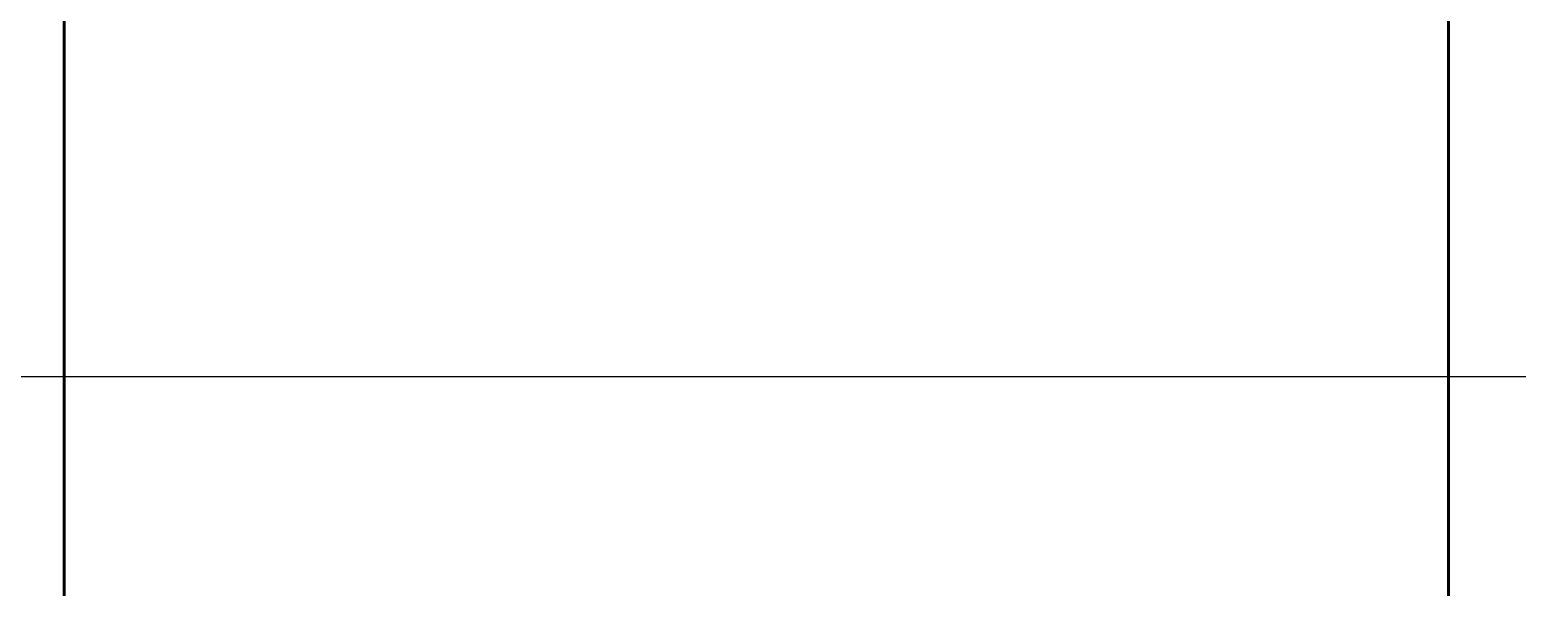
# Paper-space layout 'A4 Ф3' of a CAD drawing. Header units: millimetres. Extents: x 1 to 211, y 1 to 298.
# Drawn here: x 60.63 to 76.75, y 18.72 to 24.76 of the extents above; entities that cross this region are included whole.
import ezdxf

# ---------------------------------------------------------------- set-up
doc = ezdxf.new("R2010")
doc.units = ezdxf.units.MM
doc.layers.add('FORMAT', color=7, linetype='Continuous')

# ---------------------------------------------------------------- blocks, each defined once
blk = doc.blocks.new('ОСНОВН_Л1_Ф3_ГОСТ')
at = {"layer": 'FORMAT', "linetype": 'Continuous', "lineweight": 60}
for p, q in [((-145, 0), (-145, 55)), ((-130, 0), (-130, 55))]:
    blk.add_line(p, q, dxfattribs=at)
at = {"layer": 'FORMAT', "linetype": 'Continuous', "lineweight": 25}
blk.add_line((-185, 15), (-120, 15), dxfattribs=at)

psp = doc.layouts.new('A4 Ф3')

# ---------------------------------------------------------------- block references
at = {"layer": 'FORMAT'}
psp.add_blockref('ОСНОВН_Л1_Ф3_ГОСТ', (206, 6), dxfattribs=at)

doc.saveas('drawing.dxf')
